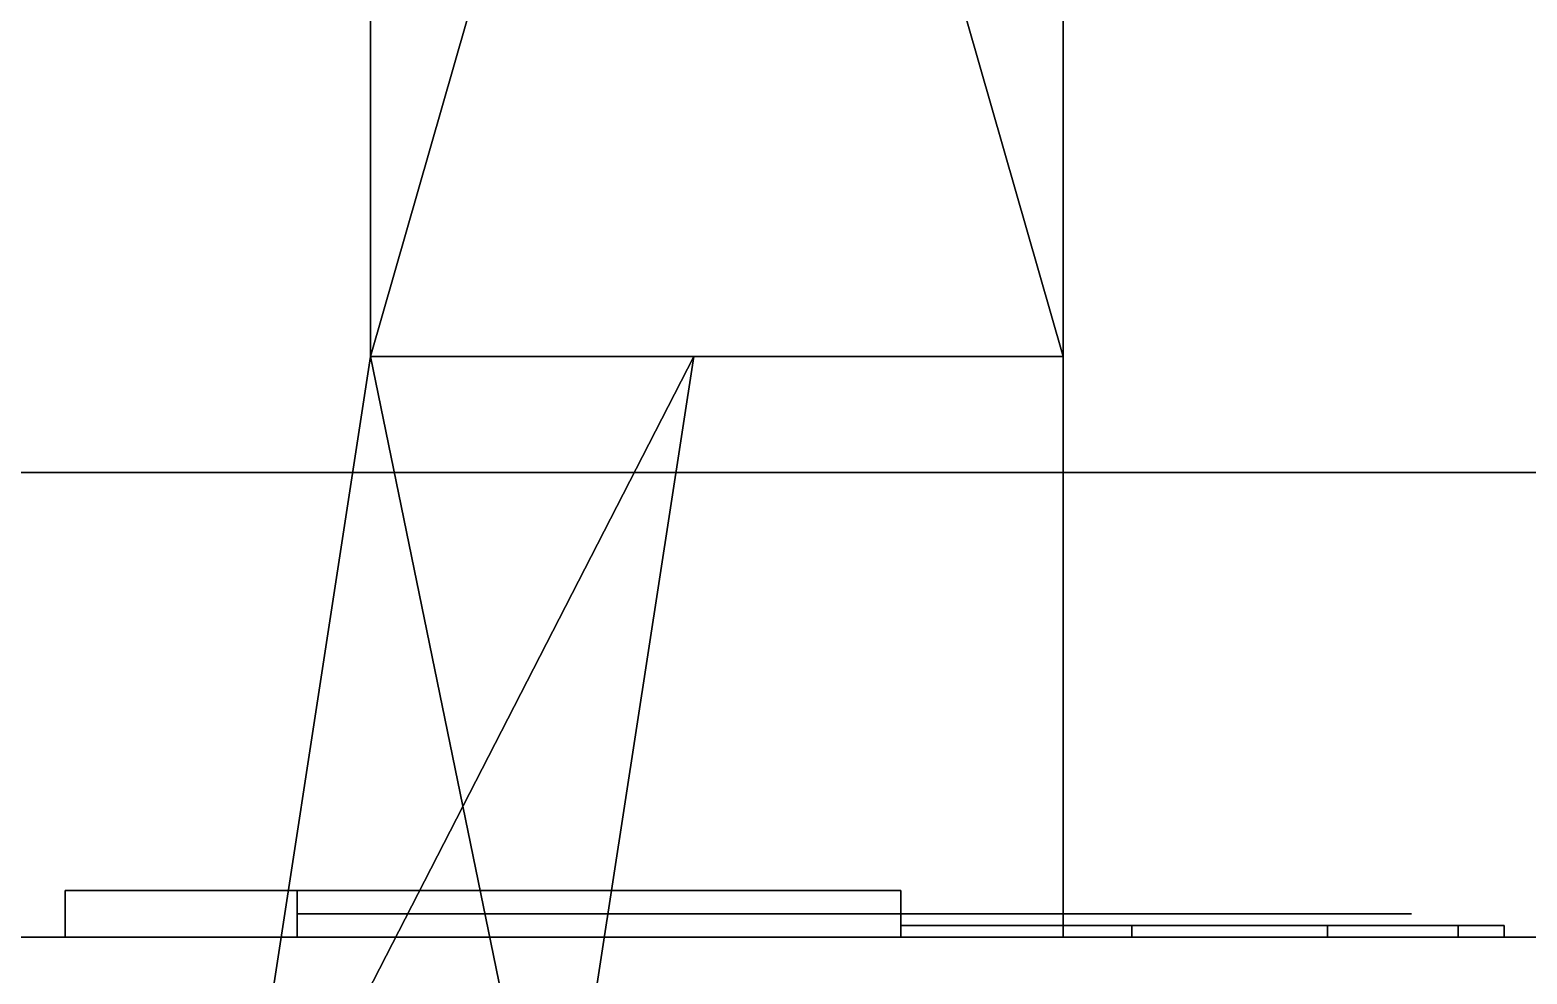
# Model space of a CAD drawing. Extents: x -100 to 2892, y -123 to 2616.
# Drawn here: x 1241.74 to 1273.99, y 1935.2 to 1955.53 of the extents above; entities that cross this region are included whole.
import ezdxf

# ---------------------------------------------------------------- set-up
doc = ezdxf.new("R2010")
doc.units = 0
for name, color, linetype in [('LAYER0', 7, 'CONTINUOUS'), ('LAYER230', 28, 'CONTINUOUS'), ('LAYER231', 253, 'CONTINUOUS'), ('LAYER232', 28, 'CONTINUOUS'), ('LAYER233', 253, 'CONTINUOUS'), ('LAYER234', 28, 'CONTINUOUS'), ('LAYER235', 253, 'CONTINUOUS'), ('LAYER236', 28, 'CONTINUOUS'), ('LAYER237', 253, 'CONTINUOUS'), ('LAYER238', 28, 'CONTINUOUS'), ('LAYER239', 253, 'CONTINUOUS'), ('LAYER240', 9, 'CONTINUOUS'), ('LAYER362', 9, 'CONTINUOUS'), ('LAYER363', 9, 'CONTINUOUS'), ('LAYER89', 7, 'CONTINUOUS'), ('LAYER92', 7, 'CONTINUOUS'), ('LAYER97', 7, 'CONTINUOUS')]:
    doc.layers.add(name, color=color, linetype=linetype)

msp = doc.modelspace()

# ---------------------------------------------------------------- linework, layer by layer
at = {"layer": 'LAYER0', "invisible_edges": 1}
for points in [[(2892.49, 2616, -5), (-100, -100.32, -5), (-100, 2616, -5), (2892.49, 2616, -5)], [(-100, -100.32, -5), (2892.49, 2616, -5), (2892.49, -100.32, -5), (-100, -100.32, -5)], [(2892.49, -100.32), (-100, 2616), (-100, -100.32), (2892.49, -100.32)], [(-100, 2616), (2892.49, -100.32), (2892.49, 2616), (-100, 2616)]]:
    msp.add_3dface(points, dxfattribs=at)
at = {"layer": 'LAYER230'}
for points in [[(1242.5, 1937, 204), (1242.5, 1936, 204), (1242.5, 1937, 204)], [(1242.5, 1937, 162), (1260.5, 1937, 162), (1260.5, 1937, 162), (1242.5, 1937, 162)], [(1242.5, 1937, 204), (1260.5, 1937, 204), (1260.5, 1937, 204), (1242.5, 1937, 204)], [(1260.5, 1937, 162), (1260.5, 1936, 162), (1242.5, 1936, 162), (1242.5, 1937, 162)], [(1242.5, 1936, 162), (1242.5, 1936, 204), (1242.5, 1937, 204), (1242.5, 1937, 162)], [(1260.5, 1937, 204), (1260.5, 1936, 204), (1242.5, 1936, 204), (1242.5, 1937, 204)], [(1247.5, 1937, 174), (1247.5, 1936, 174), (1247.5, 1936, 192), (1247.5, 1937, 192)], [(1247.5, 1937, 174), (1247.5, 1936, 174), (1260.5, 1936, 174), (1260.5, 1937, 174)], [(1247.5, 1937, 192), (1247.5, 1936, 192), (1260.5, 1936, 192), (1260.5, 1937, 192)], [(1260.5, 1937, 174), (1260.5, 1936, 174), (1260.5, 1936, 162), (1260.5, 1937, 162)], [(1260.5, 1937, 192), (1260.5, 1936, 192), (1260.5, 1936, 204), (1260.5, 1937, 204)], [(1242.5, 1936, 162), (1260.5, 1936, 162), (1260.5, 1936, 204), (1242.5, 1936, 204)], [(1247.5, 1936, 174), (1247.5, 1936, 192), (1247.5, 1936, 174)], [(1260.5, 1936, 174), (1260.5, 1936, 162), (1260.5, 1936, 174)], [(1260.5, 1936, 192), (1260.5, 1936, 204), (1260.5, 1936, 192)]]:
    msp.add_3dface(points, dxfattribs=at)
for points, invisible_edges in [([(1242.5, 1937, 204), (1242.5, 1937, 162), (1247.5, 1937, 174), (1247.5, 1937, 192)], 10), ([(1242.5, 1937, 162), (1247.5, 1937, 174), (1260.5, 1937, 174), (1260.5, 1937, 162)], 1), ([(1242.5, 1937, 204), (1247.5, 1937, 192), (1260.5, 1937, 192), (1260.5, 1937, 204)], 1), ([(1260.5, 1936.5, 192), (1260.5, 1936.5, 174), (1247.5, 1936.5, 174), (1247.5, 1936.5, 192)], 1), ([(1264.709, 1936.5, 188.3167), (1264.5, 1936.5, 177.5), (1260.5, 1936.5, 174), (1260.5, 1936.5, 192)], 5), ([(1271.5, 1936.5, 188.5), (1271.5, 1936.5, 177.5), (1264.5, 1936.5, 177.5), (1264.709, 1936.5, 188.3167)], 4), ([(1260.5, 1936.25, 170), (1265.475, 1936.25, 170.9896), (1264.5, 1936.25, 177.5), (1260.5, 1936.25, 174)], 2), ([(1265.475, 1936.25, 195.0104), (1260.5, 1936.25, 196), (1260.5, 1936.25, 192), (1264.5, 1936.25, 188.5)], 8), ([(1265.475, 1936.25, 170.9896), (1269.692, 1936.25, 173.8076), (1268, 1936.25, 177.5), (1264.5, 1936.25, 177.5)], 10), ([(1269.692, 1936.25, 192.1924), (1265.475, 1936.25, 195.0104), (1264.5, 1936.25, 188.5), (1268, 1936.25, 188.5)], 10), ([(1269.692, 1936.25, 173.8076), (1272.51, 1936.25, 178.0251), (1271.5, 1936.25, 177.5), (1268, 1936.25, 177.5)], 10), ([(1272.51, 1936.25, 187.9749), (1269.692, 1936.25, 192.1924), (1268, 1936.25, 188.5), (1271.5, 1936.25, 188.5)], 10), ([(1272.51, 1936.25, 178.0251), (1273.5, 1936.25, 183), (1271.5, 1936.25, 183), (1271.5, 1936.25, 177.5)], 10), ([(1273.5, 1936.25, 183), (1272.51, 1936.25, 187.9749), (1271.5, 1936.25, 188.5), (1271.5, 1936.25, 183)], 10)]:
    msp.add_3dface(points, dxfattribs=dict(at, invisible_edges=invisible_edges))
at = {"layer": 'LAYER231'}
for points in [[(1264, 1948.5, 176.2174), (1249.078, 1948.5, 176.2174), (1264, 2000.5, 176.2174), (1264, 1948.5, 176.2174)], [(1264, 2000.5, 176.2174), (1249.078, 1948.5, 176.2174), (1249.078, 2000.5, 176.2174), (1264, 2000.5, 176.2174)], [(1264, 2000.5, 189.7826), (1249.078, 2000.5, 189.7826), (1264, 1948.5, 189.7826), (1264, 2000.5, 189.7826)], [(1264, 1948.5, 189.7826), (1249.078, 2000.5, 189.7826), (1249.078, 1948.5, 189.7826), (1264, 1948.5, 189.7826)], [(1249.078, 1948.5, 176.2174), (1249.078, 1948.5, 189.7826), (1249.078, 2000.5, 176.2174), (1249.078, 1948.5, 176.2174)], [(1249.078, 2000.5, 176.2174), (1249.078, 1948.5, 189.7826), (1249.078, 2000.5, 189.7826), (1249.078, 2000.5, 176.2174)], [(1253.058, 1929.135, 176.2174), (1246.094, 1929.135, 176.2174), (1256.042, 1948.5, 176.2174), (1253.058, 1929.135, 176.2174)], [(1256.042, 1948.5, 176.2174), (1246.094, 1929.135, 176.2174), (1249.078, 1948.5, 176.2174), (1256.042, 1948.5, 176.2174)], [(1253.058, 1929.135, 189.7826), (1249.078, 1948.5, 189.7826), (1246.094, 1929.135, 189.7826), (1253.058, 1929.135, 189.7826)], [(1246.094, 1929.135, 176.2174), (1246.094, 1929.135, 189.7826), (1249.078, 1948.5, 176.2174), (1246.094, 1929.135, 176.2174)], [(1249.078, 1948.5, 176.2174), (1246.094, 1929.135, 189.7826), (1249.078, 1948.5, 189.7826), (1249.078, 1948.5, 176.2174)], [(1256.042, 1948.5, 189.7826), (1249.078, 1948.5, 189.7826), (1253.058, 1929.135, 189.7826), (1256.042, 1948.5, 189.7826)]]:
    msp.add_3dface(points, dxfattribs=at)
at = {"layer": 'LAYER232'}
for points in [[(1242.5, 1937, 767.5), (1242.5, 1936, 767.5), (1242.5, 1937, 767.5)], [(1242.5, 1937, 725.5), (1260.5, 1937, 725.5), (1260.5, 1937, 725.5), (1242.5, 1937, 725.5)], [(1242.5, 1937, 767.5), (1260.5, 1937, 767.5), (1260.5, 1937, 767.5), (1242.5, 1937, 767.5)], [(1260.5, 1937, 725.5), (1260.5, 1936, 725.5), (1242.5, 1936, 725.5), (1242.5, 1937, 725.5)], [(1242.5, 1936, 725.5), (1242.5, 1936, 767.5), (1242.5, 1937, 767.5), (1242.5, 1937, 725.5)], [(1260.5, 1937, 767.5), (1260.5, 1936, 767.5), (1242.5, 1936, 767.5), (1242.5, 1937, 767.5)], [(1247.5, 1937, 737.5), (1247.5, 1936, 737.5), (1247.5, 1936, 755.5), (1247.5, 1937, 755.5)], [(1247.5, 1937, 737.5), (1247.5, 1936, 737.5), (1260.5, 1936, 737.5), (1260.5, 1937, 737.5)], [(1247.5, 1937, 755.5), (1247.5, 1936, 755.5), (1260.5, 1936, 755.5), (1260.5, 1937, 755.5)], [(1260.5, 1937, 737.5), (1260.5, 1936, 737.5), (1260.5, 1936, 725.5), (1260.5, 1937, 725.5)], [(1260.5, 1937, 755.5), (1260.5, 1936, 755.5), (1260.5, 1936, 767.5), (1260.5, 1937, 767.5)], [(1242.5, 1936, 725.5), (1260.5, 1936, 725.5), (1260.5, 1936, 767.5), (1242.5, 1936, 767.5)], [(1247.5, 1936, 737.5), (1247.5, 1936, 755.5), (1247.5, 1936, 737.5)], [(1260.5, 1936, 737.5), (1260.5, 1936, 725.5), (1260.5, 1936, 737.5)], [(1260.5, 1936, 755.5), (1260.5, 1936, 767.5), (1260.5, 1936, 755.5)]]:
    msp.add_3dface(points, dxfattribs=at)
for points, invisible_edges in [([(1242.5, 1937, 767.5), (1242.5, 1937, 725.5), (1247.5, 1937, 737.5), (1247.5, 1937, 755.5)], 10), ([(1242.5, 1937, 725.5), (1247.5, 1937, 737.5), (1260.5, 1937, 737.5), (1260.5, 1937, 725.5)], 1), ([(1242.5, 1937, 767.5), (1247.5, 1937, 755.5), (1260.5, 1937, 755.5), (1260.5, 1937, 767.5)], 1), ([(1260.5, 1936.5, 755.5), (1260.5, 1936.5, 737.5), (1247.5, 1936.5, 737.5), (1247.5, 1936.5, 755.5)], 1), ([(1264.709, 1936.5, 751.8167), (1264.5, 1936.5, 741), (1260.5, 1936.5, 737.5), (1260.5, 1936.5, 755.5)], 5), ([(1271.5, 1936.5, 752), (1271.5, 1936.5, 741), (1264.5, 1936.5, 741), (1264.709, 1936.5, 751.8167)], 4), ([(1260.5, 1936.25, 733.5), (1265.475, 1936.25, 734.4896), (1264.5, 1936.25, 741), (1260.5, 1936.25, 737.5)], 2), ([(1265.475, 1936.25, 758.5104), (1260.5, 1936.25, 759.5), (1260.5, 1936.25, 755.5), (1264.5, 1936.25, 752)], 8), ([(1265.475, 1936.25, 734.4896), (1269.692, 1936.25, 737.3076), (1268, 1936.25, 741), (1264.5, 1936.25, 741)], 10), ([(1269.692, 1936.25, 755.6924), (1265.475, 1936.25, 758.5104), (1264.5, 1936.25, 752), (1268, 1936.25, 752)], 10), ([(1269.692, 1936.25, 737.3076), (1272.51, 1936.25, 741.5251), (1271.5, 1936.25, 741), (1268, 1936.25, 741)], 10), ([(1272.51, 1936.25, 751.4749), (1269.692, 1936.25, 755.6924), (1268, 1936.25, 752), (1271.5, 1936.25, 752)], 10), ([(1272.51, 1936.25, 741.5251), (1273.5, 1936.25, 746.5), (1271.5, 1936.25, 746.5), (1271.5, 1936.25, 741)], 10), ([(1273.5, 1936.25, 746.5), (1272.51, 1936.25, 751.4749), (1271.5, 1936.25, 752), (1271.5, 1936.25, 746.5)], 10)]:
    msp.add_3dface(points, dxfattribs=dict(at, invisible_edges=invisible_edges))
at = {"layer": 'LAYER233'}
for points in [[(1264, 1948.5, 739.7174), (1249.078, 1948.5, 739.7174), (1264, 2000.5, 739.7174), (1264, 1948.5, 739.7174)], [(1264, 2000.5, 739.7174), (1249.078, 1948.5, 739.7174), (1249.078, 2000.5, 739.7174), (1264, 2000.5, 739.7174)], [(1264, 2000.5, 753.2826), (1249.078, 2000.5, 753.2826), (1264, 1948.5, 753.2826), (1264, 2000.5, 753.2826)], [(1264, 1948.5, 753.2826), (1249.078, 2000.5, 753.2826), (1249.078, 1948.5, 753.2826), (1264, 1948.5, 753.2826)], [(1249.078, 1948.5, 739.7174), (1249.078, 1948.5, 753.2826), (1249.078, 2000.5, 739.7174), (1249.078, 1948.5, 739.7174)], [(1249.078, 2000.5, 739.7174), (1249.078, 1948.5, 753.2826), (1249.078, 2000.5, 753.2826), (1249.078, 2000.5, 739.7174)], [(1253.058, 1929.135, 739.7174), (1246.094, 1929.135, 739.7174), (1256.042, 1948.5, 739.7174), (1253.058, 1929.135, 739.7174)], [(1256.042, 1948.5, 739.7174), (1246.094, 1929.135, 739.7174), (1249.078, 1948.5, 739.7174), (1256.042, 1948.5, 739.7174)], [(1253.058, 1929.135, 753.2826), (1249.078, 1948.5, 753.2826), (1246.094, 1929.135, 753.2826), (1253.058, 1929.135, 753.2826)], [(1246.094, 1929.135, 739.7174), (1246.094, 1929.135, 753.2826), (1249.078, 1948.5, 739.7174), (1246.094, 1929.135, 739.7174)], [(1249.078, 1948.5, 739.7174), (1246.094, 1929.135, 753.2826), (1249.078, 1948.5, 753.2826), (1249.078, 1948.5, 739.7174)], [(1256.042, 1948.5, 753.2826), (1249.078, 1948.5, 753.2826), (1253.058, 1929.135, 753.2826), (1256.042, 1948.5, 753.2826)]]:
    msp.add_3dface(points, dxfattribs=at)
at = {"layer": 'LAYER234'}
for points in [[(1242.5, 1937, 1331), (1242.5, 1936, 1331), (1242.5, 1937, 1331)], [(1242.5, 1937, 1289), (1260.5, 1937, 1289), (1260.5, 1937, 1289), (1242.5, 1937, 1289)], [(1242.5, 1937, 1331), (1260.5, 1937, 1331), (1260.5, 1937, 1331), (1242.5, 1937, 1331)], [(1260.5, 1937, 1289), (1260.5, 1936, 1289), (1242.5, 1936, 1289), (1242.5, 1937, 1289)], [(1242.5, 1936, 1289), (1242.5, 1936, 1331), (1242.5, 1937, 1331), (1242.5, 1937, 1289)], [(1260.5, 1937, 1331), (1260.5, 1936, 1331), (1242.5, 1936, 1331), (1242.5, 1937, 1331)], [(1247.5, 1937, 1301), (1247.5, 1936, 1301), (1247.5, 1936, 1319), (1247.5, 1937, 1319)], [(1247.5, 1937, 1301), (1247.5, 1936, 1301), (1260.5, 1936, 1301), (1260.5, 1937, 1301)], [(1247.5, 1937, 1319), (1247.5, 1936, 1319), (1260.5, 1936, 1319), (1260.5, 1937, 1319)], [(1260.5, 1937, 1301), (1260.5, 1936, 1301), (1260.5, 1936, 1289), (1260.5, 1937, 1289)], [(1260.5, 1937, 1319), (1260.5, 1936, 1319), (1260.5, 1936, 1331), (1260.5, 1937, 1331)], [(1242.5, 1936, 1289), (1260.5, 1936, 1289), (1260.5, 1936, 1331), (1242.5, 1936, 1331)], [(1247.5, 1936, 1301), (1247.5, 1936, 1319), (1247.5, 1936, 1301)], [(1260.5, 1936, 1301), (1260.5, 1936, 1289), (1260.5, 1936, 1301)], [(1260.5, 1936, 1319), (1260.5, 1936, 1331), (1260.5, 1936, 1319)]]:
    msp.add_3dface(points, dxfattribs=at)
for points, invisible_edges in [([(1242.5, 1937, 1331), (1242.5, 1937, 1289), (1247.5, 1937, 1301), (1247.5, 1937, 1319)], 10), ([(1242.5, 1937, 1289), (1247.5, 1937, 1301), (1260.5, 1937, 1301), (1260.5, 1937, 1289)], 1), ([(1242.5, 1937, 1331), (1247.5, 1937, 1319), (1260.5, 1937, 1319), (1260.5, 1937, 1331)], 1), ([(1260.5, 1936.5, 1319), (1260.5, 1936.5, 1301), (1247.5, 1936.5, 1301), (1247.5, 1936.5, 1319)], 1), ([(1264.709, 1936.5, 1315.317), (1264.5, 1936.5, 1304.5), (1260.5, 1936.5, 1301), (1260.5, 1936.5, 1319)], 5), ([(1271.5, 1936.5, 1315.5), (1271.5, 1936.5, 1304.5), (1264.5, 1936.5, 1304.5), (1264.709, 1936.5, 1315.317)], 4), ([(1260.5, 1936.25, 1297), (1265.475, 1936.25, 1297.99), (1264.5, 1936.25, 1304.5), (1260.5, 1936.25, 1301)], 2), ([(1265.475, 1936.25, 1322.01), (1260.5, 1936.25, 1323), (1260.5, 1936.25, 1319), (1264.5, 1936.25, 1315.5)], 8), ([(1265.475, 1936.25, 1297.99), (1269.692, 1936.25, 1300.808), (1268, 1936.25, 1304.5), (1264.5, 1936.25, 1304.5)], 10), ([(1269.692, 1936.25, 1319.192), (1265.475, 1936.25, 1322.01), (1264.5, 1936.25, 1315.5), (1268, 1936.25, 1315.5)], 10), ([(1269.692, 1936.25, 1300.808), (1272.51, 1936.25, 1305.025), (1271.5, 1936.25, 1304.5), (1268, 1936.25, 1304.5)], 10), ([(1272.51, 1936.25, 1314.975), (1269.692, 1936.25, 1319.192), (1268, 1936.25, 1315.5), (1271.5, 1936.25, 1315.5)], 10), ([(1272.51, 1936.25, 1305.025), (1273.5, 1936.25, 1310), (1271.5, 1936.25, 1310), (1271.5, 1936.25, 1304.5)], 10), ([(1273.5, 1936.25, 1310), (1272.51, 1936.25, 1314.975), (1271.5, 1936.25, 1315.5), (1271.5, 1936.25, 1310)], 10)]:
    msp.add_3dface(points, dxfattribs=dict(at, invisible_edges=invisible_edges))
at = {"layer": 'LAYER235'}
for points in [[(1264, 1948.5, 1303.217), (1249.078, 1948.5, 1303.217), (1264, 2000.5, 1303.217), (1264, 1948.5, 1303.217)], [(1264, 2000.5, 1303.217), (1249.078, 1948.5, 1303.217), (1249.078, 2000.5, 1303.217), (1264, 2000.5, 1303.217)], [(1264, 2000.5, 1316.783), (1249.078, 2000.5, 1316.783), (1264, 1948.5, 1316.783), (1264, 2000.5, 1316.783)], [(1264, 1948.5, 1316.783), (1249.078, 2000.5, 1316.783), (1249.078, 1948.5, 1316.783), (1264, 1948.5, 1316.783)], [(1249.078, 1948.5, 1303.217), (1249.078, 1948.5, 1316.783), (1249.078, 2000.5, 1303.217), (1249.078, 1948.5, 1303.217)], [(1249.078, 2000.5, 1303.217), (1249.078, 1948.5, 1316.783), (1249.078, 2000.5, 1316.783), (1249.078, 2000.5, 1303.217)], [(1253.058, 1929.135, 1303.217), (1246.094, 1929.135, 1303.217), (1256.042, 1948.5, 1303.217), (1253.058, 1929.135, 1303.217)], [(1256.042, 1948.5, 1303.217), (1246.094, 1929.135, 1303.217), (1249.078, 1948.5, 1303.217), (1256.042, 1948.5, 1303.217)], [(1253.058, 1929.135, 1316.783), (1249.078, 1948.5, 1316.783), (1246.094, 1929.135, 1316.783), (1253.058, 1929.135, 1316.783)], [(1246.094, 1929.135, 1303.217), (1246.094, 1929.135, 1316.783), (1249.078, 1948.5, 1303.217), (1246.094, 1929.135, 1303.217)], [(1249.078, 1948.5, 1303.217), (1246.094, 1929.135, 1316.783), (1249.078, 1948.5, 1316.783), (1249.078, 1948.5, 1303.217)], [(1256.042, 1948.5, 1316.783), (1249.078, 1948.5, 1316.783), (1253.058, 1929.135, 1316.783), (1256.042, 1948.5, 1316.783)]]:
    msp.add_3dface(points, dxfattribs=at)
at = {"layer": 'LAYER236'}
for points in [[(1242.5, 1937, 1894.5), (1242.5, 1936, 1894.5), (1242.5, 1937, 1894.5)], [(1242.5, 1937, 1852.5), (1260.5, 1937, 1852.5), (1260.5, 1937, 1852.5), (1242.5, 1937, 1852.5)], [(1242.5, 1937, 1894.5), (1260.5, 1937, 1894.5), (1260.5, 1937, 1894.5), (1242.5, 1937, 1894.5)], [(1260.5, 1937, 1852.5), (1260.5, 1936, 1852.5), (1242.5, 1936, 1852.5), (1242.5, 1937, 1852.5)], [(1242.5, 1936, 1852.5), (1242.5, 1936, 1894.5), (1242.5, 1937, 1894.5), (1242.5, 1937, 1852.5)], [(1260.5, 1937, 1894.5), (1260.5, 1936, 1894.5), (1242.5, 1936, 1894.5), (1242.5, 1937, 1894.5)], [(1247.5, 1937, 1864.5), (1247.5, 1936, 1864.5), (1247.5, 1936, 1882.5), (1247.5, 1937, 1882.5)], [(1247.5, 1937, 1864.5), (1247.5, 1936, 1864.5), (1260.5, 1936, 1864.5), (1260.5, 1937, 1864.5)], [(1247.5, 1937, 1882.5), (1247.5, 1936, 1882.5), (1260.5, 1936, 1882.5), (1260.5, 1937, 1882.5)], [(1260.5, 1937, 1864.5), (1260.5, 1936, 1864.5), (1260.5, 1936, 1852.5), (1260.5, 1937, 1852.5)], [(1260.5, 1937, 1882.5), (1260.5, 1936, 1882.5), (1260.5, 1936, 1894.5), (1260.5, 1937, 1894.5)], [(1242.5, 1936, 1852.5), (1260.5, 1936, 1852.5), (1260.5, 1936, 1894.5), (1242.5, 1936, 1894.5)], [(1247.5, 1936, 1864.5), (1247.5, 1936, 1882.5), (1247.5, 1936, 1864.5)], [(1260.5, 1936, 1864.5), (1260.5, 1936, 1852.5), (1260.5, 1936, 1864.5)], [(1260.5, 1936, 1882.5), (1260.5, 1936, 1894.5), (1260.5, 1936, 1882.5)]]:
    msp.add_3dface(points, dxfattribs=at)
for points, invisible_edges in [([(1242.5, 1937, 1894.5), (1242.5, 1937, 1852.5), (1247.5, 1937, 1864.5), (1247.5, 1937, 1882.5)], 10), ([(1242.5, 1937, 1852.5), (1247.5, 1937, 1864.5), (1260.5, 1937, 1864.5), (1260.5, 1937, 1852.5)], 1), ([(1242.5, 1937, 1894.5), (1247.5, 1937, 1882.5), (1260.5, 1937, 1882.5), (1260.5, 1937, 1894.5)], 1), ([(1260.5, 1936.5, 1882.5), (1260.5, 1936.5, 1864.5), (1247.5, 1936.5, 1864.5), (1247.5, 1936.5, 1882.5)], 1), ([(1264.709, 1936.5, 1878.817), (1264.5, 1936.5, 1868), (1260.5, 1936.5, 1864.5), (1260.5, 1936.5, 1882.5)], 5), ([(1271.5, 1936.5, 1879), (1271.5, 1936.5, 1868), (1264.5, 1936.5, 1868), (1264.709, 1936.5, 1878.817)], 4), ([(1260.5, 1936.25, 1860.5), (1265.475, 1936.25, 1861.49), (1264.5, 1936.25, 1868), (1260.5, 1936.25, 1864.5)], 2), ([(1265.475, 1936.25, 1885.51), (1260.5, 1936.25, 1886.5), (1260.5, 1936.25, 1882.5), (1264.5, 1936.25, 1879)], 8), ([(1265.475, 1936.25, 1861.49), (1269.692, 1936.25, 1864.308), (1268, 1936.25, 1868), (1264.5, 1936.25, 1868)], 10), ([(1269.692, 1936.25, 1882.692), (1265.475, 1936.25, 1885.51), (1264.5, 1936.25, 1879), (1268, 1936.25, 1879)], 10), ([(1269.692, 1936.25, 1864.308), (1272.51, 1936.25, 1868.525), (1271.5, 1936.25, 1868), (1268, 1936.25, 1868)], 10), ([(1272.51, 1936.25, 1878.475), (1269.692, 1936.25, 1882.692), (1268, 1936.25, 1879), (1271.5, 1936.25, 1879)], 10), ([(1272.51, 1936.25, 1868.525), (1273.5, 1936.25, 1873.5), (1271.5, 1936.25, 1873.5), (1271.5, 1936.25, 1868)], 10), ([(1273.5, 1936.25, 1873.5), (1272.51, 1936.25, 1878.475), (1271.5, 1936.25, 1879), (1271.5, 1936.25, 1873.5)], 10)]:
    msp.add_3dface(points, dxfattribs=dict(at, invisible_edges=invisible_edges))
at = {"layer": 'LAYER237'}
for points in [[(1264, 1948.5, 1866.717), (1249.078, 1948.5, 1866.717), (1264, 2000.5, 1866.717), (1264, 1948.5, 1866.717)], [(1264, 2000.5, 1866.717), (1249.078, 1948.5, 1866.717), (1249.078, 2000.5, 1866.717), (1264, 2000.5, 1866.717)], [(1264, 2000.5, 1880.283), (1249.078, 2000.5, 1880.283), (1264, 1948.5, 1880.283), (1264, 2000.5, 1880.283)], [(1264, 1948.5, 1880.283), (1249.078, 2000.5, 1880.283), (1249.078, 1948.5, 1880.283), (1264, 1948.5, 1880.283)], [(1249.078, 1948.5, 1866.717), (1249.078, 1948.5, 1880.283), (1249.078, 2000.5, 1866.717), (1249.078, 1948.5, 1866.717)], [(1249.078, 2000.5, 1866.717), (1249.078, 1948.5, 1880.283), (1249.078, 2000.5, 1880.283), (1249.078, 2000.5, 1866.717)], [(1253.058, 1929.135, 1866.717), (1246.094, 1929.135, 1866.717), (1256.042, 1948.5, 1866.717), (1253.058, 1929.135, 1866.717)], [(1256.042, 1948.5, 1866.717), (1246.094, 1929.135, 1866.717), (1249.078, 1948.5, 1866.717), (1256.042, 1948.5, 1866.717)], [(1253.058, 1929.135, 1880.283), (1249.078, 1948.5, 1880.283), (1246.094, 1929.135, 1880.283), (1253.058, 1929.135, 1880.283)], [(1246.094, 1929.135, 1866.717), (1246.094, 1929.135, 1880.283), (1249.078, 1948.5, 1866.717), (1246.094, 1929.135, 1866.717)], [(1249.078, 1948.5, 1866.717), (1246.094, 1929.135, 1880.283), (1249.078, 1948.5, 1880.283), (1249.078, 1948.5, 1866.717)], [(1256.042, 1948.5, 1880.283), (1249.078, 1948.5, 1880.283), (1253.058, 1929.135, 1880.283), (1256.042, 1948.5, 1880.283)]]:
    msp.add_3dface(points, dxfattribs=at)
at = {"layer": 'LAYER238'}
for points in [[(1242.5, 1937, 2458), (1242.5, 1936, 2458), (1242.5, 1937, 2458)], [(1242.5, 1937, 2416), (1260.5, 1937, 2416), (1260.5, 1937, 2416), (1242.5, 1937, 2416)], [(1242.5, 1937, 2458), (1260.5, 1937, 2458), (1260.5, 1937, 2458), (1242.5, 1937, 2458)], [(1260.5, 1937, 2416), (1260.5, 1936, 2416), (1242.5, 1936, 2416), (1242.5, 1937, 2416)], [(1242.5, 1936, 2416), (1242.5, 1936, 2458), (1242.5, 1937, 2458), (1242.5, 1937, 2416)], [(1260.5, 1937, 2458), (1260.5, 1936, 2458), (1242.5, 1936, 2458), (1242.5, 1937, 2458)], [(1247.5, 1937, 2428), (1247.5, 1936, 2428), (1247.5, 1936, 2446), (1247.5, 1937, 2446)], [(1247.5, 1937, 2428), (1247.5, 1936, 2428), (1260.5, 1936, 2428), (1260.5, 1937, 2428)], [(1247.5, 1937, 2446), (1247.5, 1936, 2446), (1260.5, 1936, 2446), (1260.5, 1937, 2446)], [(1260.5, 1937, 2428), (1260.5, 1936, 2428), (1260.5, 1936, 2416), (1260.5, 1937, 2416)], [(1260.5, 1937, 2446), (1260.5, 1936, 2446), (1260.5, 1936, 2458), (1260.5, 1937, 2458)], [(1242.5, 1936, 2416), (1260.5, 1936, 2416), (1260.5, 1936, 2458), (1242.5, 1936, 2458)], [(1247.5, 1936, 2428), (1247.5, 1936, 2446), (1247.5, 1936, 2428)], [(1260.5, 1936, 2428), (1260.5, 1936, 2416), (1260.5, 1936, 2428)], [(1260.5, 1936, 2446), (1260.5, 1936, 2458), (1260.5, 1936, 2446)]]:
    msp.add_3dface(points, dxfattribs=at)
for points, invisible_edges in [([(1242.5, 1937, 2458), (1242.5, 1937, 2416), (1247.5, 1937, 2428), (1247.5, 1937, 2446)], 10), ([(1242.5, 1937, 2416), (1247.5, 1937, 2428), (1260.5, 1937, 2428), (1260.5, 1937, 2416)], 1), ([(1242.5, 1937, 2458), (1247.5, 1937, 2446), (1260.5, 1937, 2446), (1260.5, 1937, 2458)], 1), ([(1260.5, 1936.5, 2446), (1260.5, 1936.5, 2428), (1247.5, 1936.5, 2428), (1247.5, 1936.5, 2446)], 1), ([(1264.709, 1936.5, 2442.317), (1264.5, 1936.5, 2431.5), (1260.5, 1936.5, 2428), (1260.5, 1936.5, 2446)], 5), ([(1271.5, 1936.5, 2442.5), (1271.5, 1936.5, 2431.5), (1264.5, 1936.5, 2431.5), (1264.709, 1936.5, 2442.317)], 4), ([(1260.5, 1936.25, 2424), (1265.475, 1936.25, 2424.99), (1264.5, 1936.25, 2431.5), (1260.5, 1936.25, 2428)], 2), ([(1265.475, 1936.25, 2449.01), (1260.5, 1936.25, 2450), (1260.5, 1936.25, 2446), (1264.5, 1936.25, 2442.5)], 8), ([(1265.475, 1936.25, 2424.99), (1269.692, 1936.25, 2427.808), (1268, 1936.25, 2431.5), (1264.5, 1936.25, 2431.5)], 10), ([(1269.692, 1936.25, 2446.192), (1265.475, 1936.25, 2449.01), (1264.5, 1936.25, 2442.5), (1268, 1936.25, 2442.5)], 10), ([(1269.692, 1936.25, 2427.808), (1272.51, 1936.25, 2432.025), (1271.5, 1936.25, 2431.5), (1268, 1936.25, 2431.5)], 10), ([(1272.51, 1936.25, 2441.975), (1269.692, 1936.25, 2446.192), (1268, 1936.25, 2442.5), (1271.5, 1936.25, 2442.5)], 10), ([(1272.51, 1936.25, 2432.025), (1273.5, 1936.25, 2437), (1271.5, 1936.25, 2437), (1271.5, 1936.25, 2431.5)], 10), ([(1273.5, 1936.25, 2437), (1272.51, 1936.25, 2441.975), (1271.5, 1936.25, 2442.5), (1271.5, 1936.25, 2437)], 10)]:
    msp.add_3dface(points, dxfattribs=dict(at, invisible_edges=invisible_edges))
at = {"layer": 'LAYER239'}
for points in [[(1264, 1948.5, 2430.217), (1249.078, 1948.5, 2430.217), (1264, 2000.5, 2430.217), (1264, 1948.5, 2430.217)], [(1264, 2000.5, 2430.217), (1249.078, 1948.5, 2430.217), (1249.078, 2000.5, 2430.217), (1264, 2000.5, 2430.217)], [(1264, 2000.5, 2443.783), (1249.078, 2000.5, 2443.783), (1264, 1948.5, 2443.783), (1264, 2000.5, 2443.783)], [(1264, 1948.5, 2443.783), (1249.078, 2000.5, 2443.783), (1249.078, 1948.5, 2443.783), (1264, 1948.5, 2443.783)], [(1249.078, 1948.5, 2430.217), (1249.078, 1948.5, 2443.783), (1249.078, 2000.5, 2430.217), (1249.078, 1948.5, 2430.217)], [(1249.078, 2000.5, 2430.217), (1249.078, 1948.5, 2443.783), (1249.078, 2000.5, 2443.783), (1249.078, 2000.5, 2430.217)], [(1253.058, 1929.135, 2430.217), (1246.094, 1929.135, 2430.217), (1256.042, 1948.5, 2430.217), (1253.058, 1929.135, 2430.217)], [(1256.042, 1948.5, 2430.217), (1246.094, 1929.135, 2430.217), (1249.078, 1948.5, 2430.217), (1256.042, 1948.5, 2430.217)], [(1253.058, 1929.135, 2443.783), (1249.078, 1948.5, 2443.783), (1246.094, 1929.135, 2443.783), (1253.058, 1929.135, 2443.783)], [(1246.094, 1929.135, 2430.217), (1246.094, 1929.135, 2443.783), (1249.078, 1948.5, 2430.217), (1246.094, 1929.135, 2430.217)], [(1249.078, 1948.5, 2430.217), (1246.094, 1929.135, 2443.783), (1249.078, 1948.5, 2443.783), (1249.078, 1948.5, 2430.217)], [(1256.042, 1948.5, 2443.783), (1249.078, 1948.5, 2443.783), (1253.058, 1929.135, 2443.783), (1256.042, 1948.5, 2443.783)]]:
    msp.add_3dface(points, dxfattribs=at)
at = {"layer": 'LAYER240', "invisible_edges": 1}
for points in [[(872, 1936, 2537), (1280, 1936, 83), (872, 1936, 83), (872, 1936, 2537)], [(1280, 1936, 83), (872, 1936, 2537), (1280, 1936, 2537), (1280, 1936, 83)], [(872, 1918, 83), (1280, 1936, 83), (1280, 1918, 83), (872, 1918, 83)], [(1280, 1936, 83), (872, 1918, 83), (872, 1936, 83), (1280, 1936, 83)], [(872, 1936, 2537), (1280, 1918, 2537), (1280, 1936, 2537), (872, 1936, 2537)], [(1280, 1918, 2537), (872, 1936, 2537), (872, 1918, 2537), (1280, 1918, 2537)]]:
    msp.add_3dface(points, dxfattribs=at)
at = {"layer": 'LAYER362', "invisible_edges": 1}
for points in [[(1282, 1964, 2640), (48.00001, 1946, 2640), (1282, 1946, 2640), (1282, 1964, 2640)], [(48.00001, 1946, 2640), (1282, 1964, 2640), (48.00001, 1964, 2640), (48.00001, 1946, 2640)], [(48.00001, 1964, 2540), (1282, 1946, 2540), (48.00001, 1946, 2540), (48.00001, 1964, 2540)], [(1282, 1946, 2540), (48.00001, 1964, 2540), (1282, 1964, 2540), (1282, 1946, 2540)], [(1282, 1946, 2540), (48.00001, 1946, 2640), (48.00001, 1946, 2540), (1282, 1946, 2540)], [(48.00001, 1946, 2640), (1282, 1946, 2540), (1282, 1946, 2640), (48.00001, 1946, 2640)]]:
    msp.add_3dface(points, dxfattribs=at)
at = {"layer": 'LAYER363', "invisible_edges": 1}
for points in [[(1282, 1936, 80), (48, 1918, 80), (1282, 1918, 80), (1282, 1936, 80)], [(48, 1918, 80), (1282, 1936, 80), (48, 1936, 80), (48, 1918, 80)], [(48, 1936), (1282, 1918), (48, 1918), (48, 1936)], [(1282, 1918), (48, 1936), (1282, 1936), (1282, 1918)], [(1282, 1936, 80), (48, 1936), (48, 1936, 80), (1282, 1936, 80)], [(48, 1936), (1282, 1936, 80), (1282, 1936), (48, 1936)]]:
    msp.add_3dface(points, dxfattribs=at)
at = {"layer": 'LAYER89', "invisible_edges": 1}
for points in [[(1264, 2496), (1264, 1936, 2540), (1264, 2496, 2540), (1264, 2496)], [(1264, 1936, 2540), (1264, 2496), (1264, 1936), (1264, 1936, 2540)], [(1264, 2496), (1282, 1936), (1264, 1936), (1264, 2496)], [(1282, 1936), (1264, 2496), (1282, 2496), (1282, 1936)], [(1282, 2496, 2540), (1264, 1936, 2540), (1282, 1936, 2540), (1282, 2496, 2540)], [(1264, 1936, 2540), (1282, 2496, 2540), (1264, 2496, 2540), (1264, 1936, 2540)], [(1282, 1936), (1264, 1936, 2540), (1264, 1936), (1282, 1936)], [(1264, 1936, 2540), (1282, 1936), (1282, 1936, 2540), (1264, 1936, 2540)]]:
    msp.add_3dface(points, dxfattribs=at)
at = {"layer": 'LAYER92', "invisible_edges": 1}
for points in [[(1264, 2496, 80), (477, 1936, 80), (477, 2496, 80), (1264, 2496, 80)], [(477, 1936, 80), (1264, 2496, 80), (1264, 1936, 80), (477, 1936, 80)], [(1264, 1936, 98), (477, 2496, 98), (477, 1936, 98), (1264, 1936, 98)], [(477, 2496, 98), (1264, 1936, 98), (1264, 2496, 98), (477, 2496, 98)], [(1264, 2496, 80), (1264, 1936, 98), (1264, 1936, 80), (1264, 2496, 80)], [(1264, 1936, 98), (1264, 2496, 80), (1264, 2496, 98), (1264, 1936, 98)], [(1264, 1936, 98), (477, 1936, 80), (1264, 1936, 80), (1264, 1936, 98)], [(477, 1936, 80), (1264, 1936, 98), (477, 1936, 98), (477, 1936, 80)]]:
    msp.add_3dface(points, dxfattribs=at)
at = {"layer": 'LAYER97', "invisible_edges": 1}
for points in [[(477, 2496, 2539), (1264, 1936, 2539), (1264, 2496, 2539), (477, 2496, 2539)], [(1264, 1936, 2539), (477, 2496, 2539), (477, 1936, 2539), (1264, 1936, 2539)], [(477, 1936, 2521), (1264, 2496, 2521), (1264, 1936, 2521), (477, 1936, 2521)], [(1264, 2496, 2521), (477, 1936, 2521), (477, 2496, 2521), (1264, 2496, 2521)], [(1264, 2496, 2521), (1264, 1936, 2539), (1264, 1936, 2521), (1264, 2496, 2521)], [(1264, 1936, 2539), (1264, 2496, 2521), (1264, 2496, 2539), (1264, 1936, 2539)], [(477, 1936, 2521), (1264, 1936, 2539), (477, 1936, 2539), (477, 1936, 2521)], [(1264, 1936, 2539), (477, 1936, 2521), (1264, 1936, 2521), (1264, 1936, 2539)]]:
    msp.add_3dface(points, dxfattribs=at)

# ---------------------------------------------------------------- meshes
at = {"layer": 'LAYER230'}
mesh = msp.add_polymesh((2, 9), dxfattribs=at)
for k, corner in enumerate([(1260.5, 1936.25, 170), (1265.475, 1936.25, 170.9896), (1269.692, 1936.25, 173.8076), (1272.51, 1936.25, 178.0251), (1273.5, 1936.25, 183), (1272.51, 1936.25, 187.9749), (1269.692, 1936.25, 192.1924), (1265.475, 1936.25, 195.0104), (1260.5, 1936.25, 196), (1260.5, 1936, 170), (1265.475, 1936, 170.9896), (1269.692, 1936, 173.8076), (1272.51, 1936, 178.0251), (1273.5, 1936, 183), (1272.51, 1936, 187.9749), (1269.692, 1936, 192.1924), (1265.475, 1936, 195.0104), (1260.5, 1936, 196)]):
    mesh.set_mesh_vertex(divmod(k, 9), corner)
at = {"layer": 'LAYER232'}
mesh = msp.add_polymesh((2, 9), dxfattribs=at)
for k, corner in enumerate([(1260.5, 1936.25, 733.5), (1265.475, 1936.25, 734.4896), (1269.692, 1936.25, 737.3076), (1272.51, 1936.25, 741.5251), (1273.5, 1936.25, 746.5), (1272.51, 1936.25, 751.4749), (1269.692, 1936.25, 755.6924), (1265.475, 1936.25, 758.5104), (1260.5, 1936.25, 759.5), (1260.5, 1936, 733.5), (1265.475, 1936, 734.4896), (1269.692, 1936, 737.3076), (1272.51, 1936, 741.5251), (1273.5, 1936, 746.5), (1272.51, 1936, 751.4749), (1269.692, 1936, 755.6924), (1265.475, 1936, 758.5104), (1260.5, 1936, 759.5)]):
    mesh.set_mesh_vertex(divmod(k, 9), corner)
at = {"layer": 'LAYER234'}
mesh = msp.add_polymesh((2, 9), dxfattribs=at)
for k, corner in enumerate([(1260.5, 1936.25, 1297), (1265.475, 1936.25, 1297.99), (1269.692, 1936.25, 1300.808), (1272.51, 1936.25, 1305.025), (1273.5, 1936.25, 1310), (1272.51, 1936.25, 1314.975), (1269.692, 1936.25, 1319.192), (1265.475, 1936.25, 1322.01), (1260.5, 1936.25, 1323), (1260.5, 1936, 1297), (1265.475, 1936, 1297.99), (1269.692, 1936, 1300.808), (1272.51, 1936, 1305.025), (1273.5, 1936, 1310), (1272.51, 1936, 1314.975), (1269.692, 1936, 1319.192), (1265.475, 1936, 1322.01), (1260.5, 1936, 1323)]):
    mesh.set_mesh_vertex(divmod(k, 9), corner)
at = {"layer": 'LAYER236'}
mesh = msp.add_polymesh((2, 9), dxfattribs=at)
for k, corner in enumerate([(1260.5, 1936.25, 1860.5), (1265.475, 1936.25, 1861.49), (1269.692, 1936.25, 1864.308), (1272.51, 1936.25, 1868.525), (1273.5, 1936.25, 1873.5), (1272.51, 1936.25, 1878.475), (1269.692, 1936.25, 1882.692), (1265.475, 1936.25, 1885.51), (1260.5, 1936.25, 1886.5), (1260.5, 1936, 1860.5), (1265.475, 1936, 1861.49), (1269.692, 1936, 1864.308), (1272.51, 1936, 1868.525), (1273.5, 1936, 1873.5), (1272.51, 1936, 1878.475), (1269.692, 1936, 1882.692), (1265.475, 1936, 1885.51), (1260.5, 1936, 1886.5)]):
    mesh.set_mesh_vertex(divmod(k, 9), corner)
at = {"layer": 'LAYER238'}
mesh = msp.add_polymesh((2, 9), dxfattribs=at)
for k, corner in enumerate([(1260.5, 1936.25, 2424), (1265.475, 1936.25, 2424.99), (1269.692, 1936.25, 2427.808), (1272.51, 1936.25, 2432.025), (1273.5, 1936.25, 2437), (1272.51, 1936.25, 2441.975), (1269.692, 1936.25, 2446.192), (1265.475, 1936.25, 2449.01), (1260.5, 1936.25, 2450), (1260.5, 1936, 2424), (1265.475, 1936, 2424.99), (1269.692, 1936, 2427.808), (1272.51, 1936, 2432.025), (1273.5, 1936, 2437), (1272.51, 1936, 2441.975), (1269.692, 1936, 2446.192), (1265.475, 1936, 2449.01), (1260.5, 1936, 2450)]):
    mesh.set_mesh_vertex(divmod(k, 9), corner)

doc.saveas('drawing.dxf')
